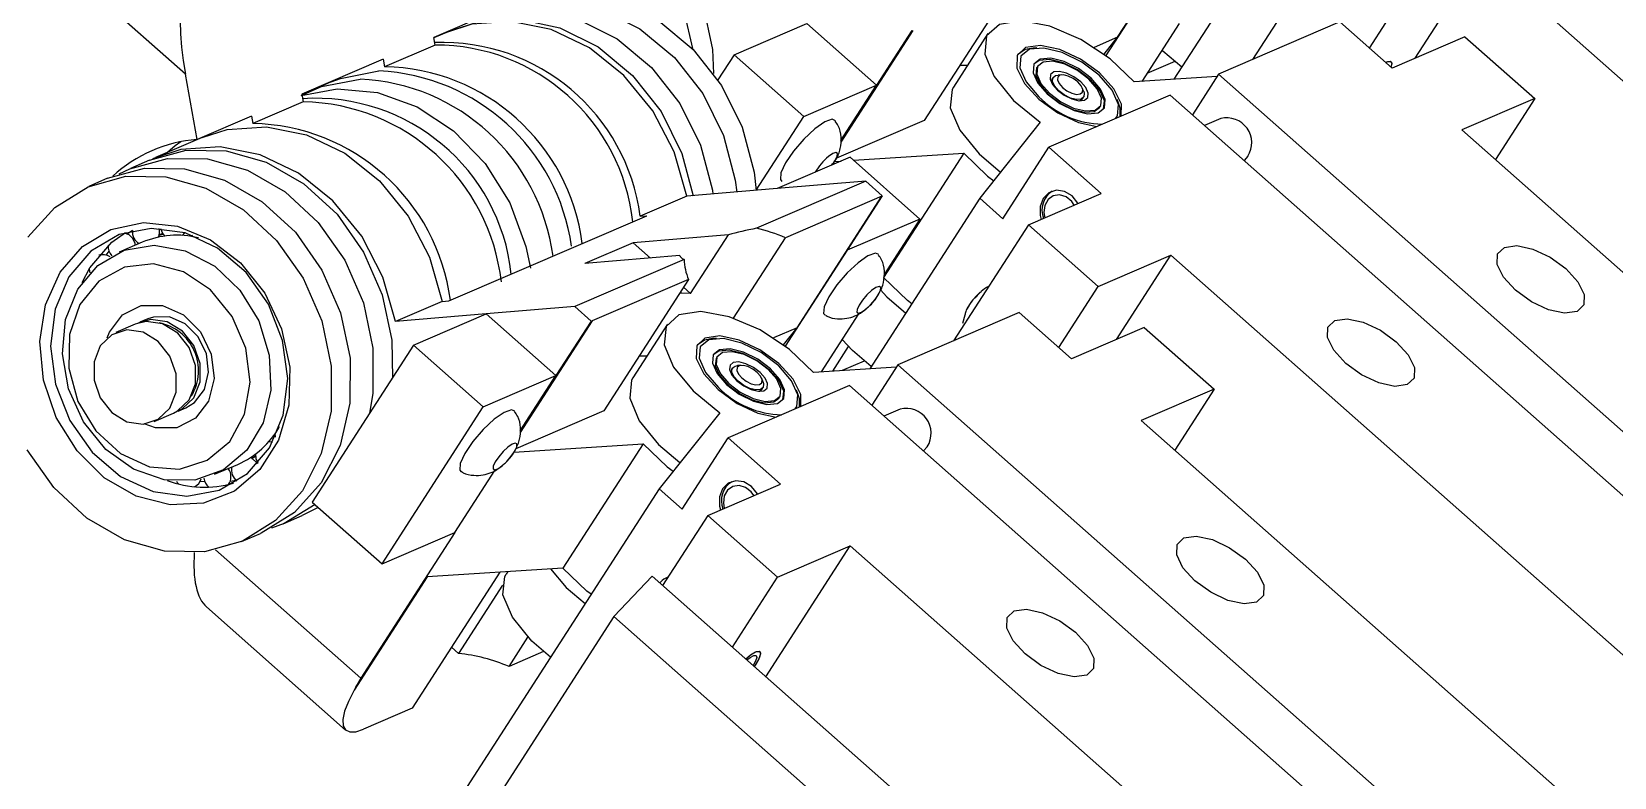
# Paper-space layout 'Sheet2' of a CAD drawing. Header units: inches. Extents: x 0 to 46.6, y 0 to 32.9.
# Drawn here: x 12.49 to 19.65, y 10.98 to 14.35 of the extents above; entities that cross this region are included whole.
import ezdxf

# ---------------------------------------------------------------- set-up
doc = ezdxf.new("R2010")
doc.units = ezdxf.units.IN
doc.header["$MEASUREMENT"] = 0

psp = doc.layouts.new('Sheet2')

# ---------------------------------------------------------------- linework, layer by layer
at = {"color": 7, "linetype": 'Continuous', "lineweight": 25}
for p, q in [((13.1863, 14.1567), (10.0035, 16.9712)), ((17.406, 14.3244), (17.7897, 14.9192)), ((18.1873, 14.9503), (17.6607, 14.1341)), ((18.4075, 14.8303), (18.0158, 14.2231)), ((18.7536, 14.2292), (19.0526, 14.6928)), ((21.6153, 12.4267), (19.0526, 14.6928)), ((17.6323, 14.6747), (17.3528, 14.2413)), ((18.5454, 14.2754), (18.7233, 14.5511)), ((16.9147, 14.5428), (16.531, 13.9479)), ((14.5563, 14.4288), (14.3103, 14.3229)), ((14.3681, 14.3464), (14.3106, 14.3216)), ((15.6697, 14.2454), (15.9991, 14.3871)), ((16.3149, 14.1079), (15.9991, 14.3871)), ((16.4785, 14.3551), (16.1526, 13.8499)), ((16.4741, 14.3548), (16.3149, 14.1079)), ((16.8189, 14.3406), (16.6625, 14.0981)), ((17.6847, 14.387), (17.5155, 14.1247)), ((18.4119, 14.3935), (17.8629, 14.1573)), ((18.6487, 14.1841), (18.4119, 14.3935)), ((14.3164, 14.2889), (14.088, 14.1906)), ((14.3164, 14.2889), (14.3103, 14.3229)), ((17.0408, 14.2762), (17.0237, 14.2752)), ((17.406, 14.3244), (17.2994, 14.2785)), ((17.3446, 14.2474), (17.406, 14.3244)), ((18.978, 14.3258), (18.6487, 14.1841)), ((18.978, 14.3258), (19.2938, 14.0466)), ((14.082, 14.2247), (13.7131, 14.066)), ((14.082, 14.2247), (14.088, 14.1906)), ((15.6697, 14.2454), (15.5964, 14.1316)), ((15.9855, 13.9662), (15.6697, 14.2454)), ((16.7256, 14.1959), (16.6909, 14.1958)), ((17.0451, 14.1946), (17.0412, 14.1885)), ((17.6642, 14.2138), (17.538, 14.1595)), ((13.2388, 13.8619), (13.1863, 14.1567)), ((13.8464, 14.1219), (13.7612, 14.0852)), ((17.1139, 14.1422), (17.1082, 14.1334)), ((17.1254, 14.1508), (17.1364, 14.1529)), ((17.1535, 14.154), (17.1364, 14.1529)), ((17.856, 14.1467), (17.4803, 14.1224)), ((17.8629, 14.1573), (17.7443, 13.9735)), ((17.8629, 14.1573), (20.9781, 11.4026)), ((13.7131, 14.066), (13.7191, 14.0319)), ((15.9855, 13.9662), (16.3149, 14.1079)), ((16.1532, 13.8573), (16.3149, 14.1079)), ((17.6433, 14.0629), (17.0944, 13.8267)), ((17.2461, 14.0444), (17.2518, 14.0533)), ((17.2523, 14.0782), (17.2462, 14.0942)), ((17.4101, 14.0259), (17.404, 14.042)), ((17.6433, 14.0629), (20.7586, 11.3081)), ((19.2938, 14.0466), (18.9644, 13.9049)), ((19.2938, 14.0466), (19.116, 13.7709)), ((13.7191, 14.0319), (13.4908, 13.9336)), ((17.324, 14.0062), (17.3279, 14.0122)), ((13.4847, 13.9677), (13.2388, 13.8619)), ((13.4847, 13.9677), (13.4908, 13.9336)), ((15.77, 13.632), (15.9855, 13.9662)), ((16.531, 13.9479), (16.1331, 13.7767)), ((17.0561, 13.9399), (16.7816, 13.5956)), ((17.8733, 13.9565), (17.7995, 13.9248)), ((21.5271, 11.6387), (18.9644, 13.9049)), ((13.2614, 13.8702), (13.0506, 13.7795)), ((13.023, 13.7676), (12.9378, 13.731)), ((16.1947, 13.7811), (15.8654, 13.6394)), ((16.1237, 13.7621), (16.1553, 13.7641)), ((16.1947, 13.7811), (16.5105, 13.5019)), ((16.2099, 13.7677), (16.7092, 13.7999)), ((16.7092, 13.7999), (16.3463, 13.2374)), ((16.8858, 13.5034), (17.0944, 13.8267)), ((17.3312, 13.6173), (17.0944, 13.8267)), ((17.9954, 13.7863), (17.9781, 13.7668)), ((12.8341, 13.6864), (12.7489, 13.6497)), ((15.8654, 13.6394), (15.4554, 13.6049)), ((16.2659, 13.6731), (15.771, 13.4601)), ((16.2659, 13.6731), (15.8654, 13.6394)), ((16.3404, 13.6071), (16.2659, 13.6731)), ((17.0018, 13.4755), (17.3312, 13.6173)), ((15.4554, 13.6049), (15.2446, 13.5142)), ((16.3385, 13.6047), (15.9023, 13.417)), ((15.9548, 13.0098), (16.3385, 13.6047)), ((16.3404, 13.6071), (16.1811, 13.3602)), ((16.7816, 13.5956), (16.2841, 12.8244)), ((16.3385, 13.6047), (16.3404, 13.6071)), ((16.7816, 13.5956), (16.8858, 13.5034)), ((14.3784, 13.1313), (15.2743, 13.5167)), ((15.2446, 13.5142), (15.2743, 13.5167)), ((16.5105, 13.5019), (16.1811, 13.3602)), ((16.5105, 13.5019), (16.3489, 13.2513)), ((17.0018, 13.4755), (16.6636, 12.9512)), ((17.3176, 13.1963), (17.0018, 13.4755)), ((12.8525, 13.3969), (12.9156, 13.4412)), ((12.9222, 13.4343), (12.9466, 13.4513)), ((13.0672, 13.4283), (13.0854, 13.434)), ((13.0834, 13.4364), (13.0676, 13.4296)), ((13.1732, 13.4274), (13.1834, 13.439)), ((15.6444, 13.4308), (15.2136, 13.3946)), ((15.473, 13.1651), (15.6444, 13.4308)), ((15.6675, 13.0531), (15.9023, 13.417)), ((12.8272, 13.3386), (12.8407, 13.356)), ((12.9909, 13.3966), (12.8861, 13.3515)), ((15.2136, 13.3946), (14.994, 13.3001)), ((15.4248, 13.3363), (14.994, 13.3001)), ((15.2136, 13.3946), (15.2921, 13.3251)), ((16.1811, 13.3602), (15.9016, 12.9268)), ((17.3176, 13.1963), (17.6469, 13.338)), ((17.4013, 12.9573), (17.6469, 13.338)), ((20.2096, 11.0719), (17.6469, 13.338)), ((15.4433, 13.3191), (14.9484, 13.1062)), ((15.4635, 13.2282), (15.0273, 13.0406)), ((15.4635, 13.2282), (15.0798, 12.6334)), ((15.441, 13.1934), (15.473, 13.1651)), ((17.1397, 12.9206), (17.3176, 13.1963)), ((14.3487, 13.1288), (14.1379, 13.0381)), ((14.3487, 13.1288), (14.3784, 13.1313)), ((13.0158, 13.0501), (12.9806, 13.035)), ((14.5479, 13.0726), (14.1379, 13.0381)), ((14.2185, 12.9308), (14.5479, 13.0726)), ((14.9484, 13.1062), (14.5479, 13.0726)), ((14.8636, 12.7933), (14.5479, 13.0726)), ((15.0273, 13.0406), (14.7014, 12.5354)), ((15.0229, 13.0403), (14.8636, 12.7933)), ((15.0229, 13.0403), (14.9484, 13.1062)), ((15.0229, 13.0403), (15.0273, 13.0406)), ((16.2335, 13.0724), (16.0643, 12.8102)), ((16.9606, 13.079), (16.4117, 12.8428)), ((16.7142, 13.0668), (16.7045, 13.0296)), ((17.1975, 12.8696), (16.9606, 13.079)), ((12.9595, 13.0259), (12.8717, 12.9881)), ((15.3677, 13.026), (15.2112, 12.7836)), ((15.9548, 13.0098), (15.8482, 12.964)), ((15.8934, 12.9329), (15.9548, 13.0098)), ((17.5268, 13.0113), (17.1975, 12.8696)), ((17.5268, 13.0113), (17.8426, 12.7321)), ((14.2185, 12.9308), (13.7605, 12.2208)), ((14.5343, 12.6516), (14.2185, 12.9308)), ((15.5896, 12.9617), (15.5725, 12.9606)), ((16.1163, 12.8135), (16.188, 12.9247)), ((15.2744, 12.8814), (15.2397, 12.8812)), ((15.5939, 12.8801), (15.59, 12.874)), ((15.6627, 12.8277), (15.657, 12.8188)), ((15.6742, 12.8363), (15.6852, 12.8384)), ((15.7023, 12.8395), (15.6852, 12.8384)), ((16.4048, 12.8322), (16.0291, 12.8079)), ((16.2586, 12.859), (16.1592, 12.8163)), ((16.4117, 12.8428), (16.2931, 12.659)), ((16.4117, 12.8428), (19.5269, 10.088)), ((14.5343, 12.6516), (14.8636, 12.7933)), ((14.702, 12.5428), (14.8636, 12.7933)), ((15.8011, 12.7636), (15.795, 12.7797)), ((13.2143, 12.7025), (13.2116, 12.6985)), ((16.1921, 12.7483), (15.6432, 12.5121)), ((15.7949, 12.7299), (15.8006, 12.7388)), ((15.8728, 12.6916), (15.8767, 12.6977)), ((15.9589, 12.7114), (15.9528, 12.7275)), ((16.1921, 12.7483), (19.3074, 9.9936)), ((17.8426, 12.7321), (17.5132, 12.5903)), ((17.8426, 12.7321), (17.6647, 12.4564)), ((13.0446, 12.5862), (13.1325, 12.624)), ((13.1535, 12.6331), (13.1887, 12.6482)), ((14.0763, 11.9416), (14.5343, 12.6516)), ((15.0798, 12.6334), (14.6819, 12.4622)), ((15.6049, 12.6254), (15.3304, 12.281)), ((16.4221, 12.642), (16.3482, 12.6103)), ((20.0759, 10.3242), (17.5132, 12.5903)), ((14.6725, 12.4476), (15.258, 12.4854)), ((15.258, 12.4854), (14.8951, 11.9229)), ((15.4346, 12.1888), (15.6432, 12.5121)), ((15.88, 12.3027), (15.6432, 12.5121)), ((16.5442, 12.4717), (16.5269, 12.4523)), ((13.5039, 12.4283), (13.4862, 12.4193)), ((13.4865, 12.4191), (13.504, 12.4267)), ((13.5109, 12.3931), (13.5061, 12.4013)), ((13.3183, 12.3468), (13.4232, 12.3919)), ((13.3813, 12.3717), (13.3801, 12.3734)), ((14.4057, 12.0833), (14.5866, 12.3639)), ((13.2744, 12.3122), (13.253, 12.315)), ((13.4164, 12.3186), (13.3883, 12.3138)), ((15.3304, 12.281), (14.2877, 10.6646)), ((15.3304, 12.281), (15.4346, 12.1888)), ((15.5506, 12.161), (15.88, 12.3027)), ((13.7605, 12.2208), (14.0763, 11.9416)), ((13.6294, 12.1234), (13.7146, 12.1601)), ((15.5506, 12.161), (15.3462, 11.8442)), ((15.8664, 11.8818), (15.5506, 12.161)), ((13.4406, 12.0422), (13.5258, 12.0788)), ((14.4057, 12.0833), (13.9802, 11.4238)), ((14.0763, 11.9416), (14.4057, 12.0833)), ((15.8135, 11.431), (16.1957, 12.0235)), ((15.8664, 11.8818), (16.1957, 12.0235)), ((18.7584, 9.7574), (16.1957, 12.0235)), ((14.6096, 11.9044), (14.2122, 11.2885)), ((14.8951, 11.9229), (14.2807, 11.8832)), ((14.6457, 11.9068), (14.6378, 11.8945)), ((14.2807, 11.8832), (13.9494, 11.3695)), ((14.6213, 11.8448), (14.422, 11.5357)), ((15.2985, 11.8864), (15.1259, 11.7036)), ((20.6889, 7.1198), (15.2985, 11.8864)), ((15.662, 11.565), (15.8664, 11.8818)), ((13.2813, 11.7465), (13.9112, 11.1895)), ((15.1259, 11.7036), (13.878, 9.769)), ((15.1259, 11.7036), (20.5956, 6.8669)), ((14.6511, 11.4773), (14.7368, 11.6102)), ((14.39, 11.564), (14.422, 11.5357)), ((14.8073, 11.5445), (14.6511, 11.4773)), ((15.77, 11.49), (15.7613, 11.4772)), ((14.2122, 11.2885), (13.9925, 11.1939))]:
    psp.add_line(p, q, dxfattribs=at)
at = {"color": 8, "linetype": 'Continuous', "lineweight": 25}
psp.add_line((13.323, 12.005), (13.9802, 11.4238), dxfattribs=at)
at = {"color": 7, "linetype": 'Continuous', "lineweight": 25, "flags": 128}
for points in [[(14.4742, 15.0821), (14.6414, 15.1276), (14.8226, 15.1253), (15.0037, 15.0737), (15.174, 14.976), (15.3238, 14.8376), (15.4443, 14.6668), (15.5286, 14.4734), (15.5716, 14.2687), (15.5768, 14.1597)], [(14.4029, 15.0513), (14.5562, 15.091), (14.7374, 15.0886), (14.9185, 15.0371), (15.0888, 14.9393), (15.2386, 14.801), (15.3591, 14.6302), (15.4434, 14.4368), (15.4813, 14.2728)], [(14.5338, 14.4148), (14.5415, 14.4189), (14.7082, 14.4779), (14.8878, 14.4879), (15.0698, 14.4483), (15.2438, 14.3616), (15.3996, 14.2327), (15.5281, 14.069), (15.6218, 13.8802), (15.6754, 13.6772), (15.6823, 13.624)], [(14.6698, 14.4762), (14.7934, 14.5145), (14.973, 14.5245), (15.155, 14.485), (15.329, 14.3983), (15.4848, 14.2693), (15.6133, 14.1057), (15.707, 13.9169), (15.7606, 13.7139), (15.77, 13.6314)], [(14.382, 14.3521), (14.5193, 14.3966), (14.6989, 14.4066), (14.881, 14.3671), (15.055, 14.2803), (15.2107, 14.1514), (15.3392, 13.9878), (15.433, 13.799), (15.4847, 13.6074)], [(14.481, 14.3949), (14.6045, 14.4333), (14.7841, 14.4433), (14.9662, 14.4038), (15.1402, 14.317), (15.2959, 14.1881), (15.4244, 14.0244), (15.5182, 13.8356), (15.5718, 13.6326), (15.5744, 13.6149)], [(15.4554, 13.6049), (15.3981, 13.8057), (15.3016, 13.9913), (15.1714, 14.1513), (15.015, 14.2763), (14.8414, 14.3593), (14.6604, 14.3955), (14.4825, 14.3828), (14.3681, 14.3464)], [(17.4803, 14.1224), (17.3719, 14.2266), (17.2388, 14.3144), (17.0988, 14.3741), (16.9704, 14.3979), (16.8708, 14.3826), (16.813, 14.3302), (16.8049, 14.2477), (16.8475, 14.146), (16.9351, 14.0387), (17.0561, 13.9399)], [(17.4226, 13.9679), (17.4231, 14.0218), (17.3888, 14.0912), (17.3237, 14.1625), (17.2378, 14.2248), (17.144, 14.2686), (17.0567, 14.2872), (16.9892, 14.2779), (16.9517, 14.2421), (16.9499, 14.1851), (16.9842, 14.1157), (17.0493, 14.0444), (17.1352, 13.9821), (17.229, 13.9383), (17.3112, 13.92)], [(17.0237, 14.2752), (16.9871, 14.2681), (16.9532, 14.2454)], [(17.397, 13.9569), (17.4051, 13.9685), (17.4104, 14.0204), (17.3815, 14.0849), (17.323, 14.1522), (17.2437, 14.212), (17.1557, 14.2554), (17.0724, 14.2756), (17.0064, 14.2696), (16.9679, 14.2383), (16.9627, 14.1865), (16.9915, 14.122), (17.05, 14.0547), (17.05, 14.0547)], [(17.696, 14.1888), (17.6109, 14.2619), (17.6067, 14.2661)], [(17.087, 14.0679), (17.1448, 14.0242), (17.209, 13.9926), (17.2697, 13.9778), (17.3178, 13.9822), (17.3459, 14.0051), (17.3498, 14.0429), (17.3287, 14.0899), (17.2861, 14.139), (17.2282, 14.1826), (17.164, 14.2143), (17.1033, 14.229), (17.0552, 14.2246), (17.0271, 14.2018), (17.0233, 14.164), (17.0443, 14.117), (17.087, 14.0679)], [(17.342, 13.9989), (17.342, 13.999), (17.3459, 14.0368), (17.3248, 14.0838), (17.2822, 14.1329), (17.2243, 14.1766), (17.1601, 14.2082), (17.0994, 14.2229), (17.0513, 14.2186), (17.0272, 14.2019)], [(17.0412, 14.1885), (17.0395, 14.1856), (17.0361, 14.1517), (17.055, 14.1095), (17.0933, 14.0655)], [(17.0972, 14.0715), (17.1491, 14.0323), (17.2067, 14.004), (17.2612, 13.9907), (17.3044, 13.9947), (17.3296, 14.0151), (17.333, 14.0491), (17.3141, 14.0913), (17.2758, 14.1353), (17.2239, 14.1745), (17.1663, 14.2029), (17.1118, 14.2161), (17.0687, 14.2122), (17.0434, 14.1917), (17.04, 14.1578), (17.0589, 14.1156), (17.0972, 14.0715)], [(18.6187, 14.2106), (18.6243, 14.2133), (18.6404, 14.216), (18.6466, 14.2067), (18.6428, 14.1893)], [(18.6187, 14.2106), (18.6285, 14.2149), (18.6426, 14.2151), (18.6465, 14.2033), (18.6428, 14.1893)], [(13.7104, 14.0606), (13.8024, 14.1012), (13.9771, 14.135)], [(13.8464, 14.1219), (13.8876, 14.1379), (14.0623, 14.1717)], [(17.1341, 14.0847), (17.1646, 14.0617), (17.1983, 14.0451), (17.2303, 14.0373), (17.2556, 14.0396), (17.2704, 14.0517), (17.2724, 14.0715), (17.2614, 14.0963), (17.2389, 14.1221), (17.2085, 14.1451), (17.1747, 14.1617), (17.1427, 14.1695), (17.1174, 14.1672), (17.1026, 14.1552), (17.1006, 14.1353), (17.1117, 14.1105), (17.1341, 14.0847)], [(17.1113, 14.1382), (17.1087, 14.1345), (17.107, 14.1184)], [(17.2523, 14.0782), (17.2543, 14.0713), (17.2526, 14.0547), (17.2403, 14.0447), (17.2193, 14.0428), (17.1927, 14.0493), (17.1646, 14.0631), (17.1393, 14.0822), (17.1206, 14.1037), (17.1114, 14.1243), (17.1131, 14.1408), (17.1254, 14.1508)], [(17.1447, 14.1523), (17.1349, 14.1443), (17.1335, 14.1311), (17.1409, 14.1146), (17.1558, 14.0974), (17.1761, 14.0822), (17.1985, 14.0711), (17.2198, 14.0659), (17.2367, 14.0675), (17.2465, 14.0754), (17.2478, 14.0887), (17.2405, 14.1051), (17.2255, 14.1223), (17.2053, 14.1376), (17.1828, 14.1487), (17.1615, 14.1538), (17.1447, 14.1523)], [(13.7104, 14.0606), (13.8734, 14.0904), (14.0556, 14.0746), (14.2348, 14.0101), (14.4005, 13.9006), (14.5432, 13.7526), (14.6544, 13.5746), (14.7279, 13.3769), (14.7482, 13.2794)], [(16.6625, 14.0981), (16.6566, 14.0878), (16.6485, 14.0052), (16.6911, 13.9035), (16.7787, 13.7962), (16.876, 13.714)], [(17.0933, 14.0655), (17.1452, 14.0263), (17.2028, 13.9979), (17.2573, 13.9847), (17.3005, 13.9886), (17.324, 14.0062)], [(17.233, 14.0371), (17.2363, 14.0381), (17.2486, 14.0481), (17.2492, 14.0492)], [(17.4175, 13.9657), (17.4168, 14.003), (17.4101, 14.0259)], [(13.2614, 13.8702), (13.3758, 13.9067), (13.5537, 13.9194), (13.7347, 13.8832), (13.9083, 13.8002), (14.0647, 13.6751), (14.1949, 13.5152), (14.2914, 13.3295), (14.3487, 13.1288)], [(16.0352, 13.9101), (15.9857, 13.8637), (15.939, 13.8094), (15.9024, 13.7554), (15.8815, 13.7101), (15.8793, 13.6803), (15.8864, 13.6722)], [(16.1292, 13.9467), (16.1137, 13.9534), (16.0802, 13.9416), (16.0352, 13.9101)], [(14.1379, 13.0381), (14.0806, 13.2388), (13.9841, 13.4245), (13.8539, 13.5844), (13.6975, 13.7095), (13.5239, 13.7925), (13.3429, 13.8287), (13.165, 13.816), (13.0369, 13.7734)], [(13.1654, 13.8516), (13.1398, 13.8325), (13.094, 13.7931)], [(12.887, 13.7063), (12.9342, 13.7294), (13.105, 13.7764), (13.2862, 13.7741), (13.4673, 13.7225), (13.6376, 13.6248), (13.7874, 13.4865), (13.9079, 13.3156), (13.9921, 13.1222), (14.0352, 12.9175), (14.0346, 12.7133), (14.0193, 12.622)], [(13.023, 13.7676), (13.1902, 13.8131), (13.3714, 13.8108), (13.5525, 13.7592), (13.7228, 13.6614), (13.8726, 13.5231), (13.9931, 13.3523), (14.0773, 13.1589), (14.1204, 12.9542), (14.1229, 12.7825)], [(16.1148, 13.7467), (16.1279, 13.7664), (16.1369, 13.7858), (16.1378, 13.7986), (16.1305, 13.8028), (16.1162, 13.7977), (16.0969, 13.7842)], [(16.7092, 13.7999), (16.8176, 13.6958), (16.8449, 13.675)], [(12.5949, 13.5545), (12.7454, 13.6482), (12.9162, 13.6952), (13.0974, 13.6929), (13.2784, 13.6413), (13.4488, 13.5435), (13.5986, 13.4052), (13.7191, 13.2344), (13.8033, 13.041), (13.8464, 12.8363), (13.8457, 12.6321), (13.8014, 12.4404), (13.7161, 12.2722), (13.5946, 12.1374), (13.4441, 12.0437), (13.2733, 11.9967), (13.0921, 11.999), (12.9111, 12.0506), (12.7407, 12.1484), (12.5909, 12.2867), (12.4704, 12.4575)], [(12.8341, 13.6864), (13.0014, 13.7318), (13.1826, 13.7295), (13.3636, 13.678), (13.534, 13.5802), (13.6838, 13.4419), (13.8043, 13.271), (13.8885, 13.0776), (13.9316, 12.8729), (13.9309, 12.6688), (13.8866, 12.477), (13.8013, 12.3088), (13.6798, 12.174), (13.5293, 12.0804), (13.5258, 12.0788)], [(17.2269, 13.5724), (17.2263, 13.5734), (17.2001, 13.6062), (17.1659, 13.6268), (17.129, 13.6319), (17.095, 13.6208), (17.069, 13.5952), (17.0551, 13.559), (17.0553, 13.5176), (17.0596, 13.5004)], [(12.4734, 13.4197), (12.5949, 13.5545)], [(17.2099, 13.5651), (17.1982, 13.5815), (17.1727, 13.6019), (17.1435, 13.6106), (17.1149, 13.6064), (17.0914, 13.5899), (17.0765, 13.5635), (17.0724, 13.5313), (17.0766, 13.5077)], [(12.7201, 13.3769), (12.8489, 13.4538), (12.9959, 13.4855), (13.1503, 13.4698), (13.3005, 13.4078), (13.4354, 13.3042), (13.5451, 13.1666), (13.6214, 13.0052), (13.6587, 12.832), (13.6541, 12.6598), (13.608, 12.5014), (13.5238, 12.3686), (13.4079, 12.2712), (13.2687, 12.2164), (13.1166, 12.2083), (12.9629, 12.2475), (12.819, 12.3311), (12.6955, 12.4528), (12.6016, 12.6038), (12.5443, 12.7726), (12.5279, 12.947), (12.5534, 13.1138), (12.6192, 13.2607), (12.7201, 13.3769)], [(12.7577, 13.3562), (12.6585, 13.2404), (12.5961, 13.0933), (12.5755, 12.9268), (12.5983, 12.7543), (12.6629, 12.5899), (12.7638, 12.4468), (12.893, 12.3367), (13.0399, 12.2684), (13.1927, 12.2476), (13.339, 12.2758), (13.4669, 12.3509), (13.5661, 12.4666), (13.6286, 12.6137), (13.6492, 12.7802), (13.6263, 12.9527), (13.5618, 13.1171), (13.4608, 13.2602), (13.3317, 13.3703), (13.1847, 13.4386), (13.0319, 13.4594), (12.8856, 13.4312), (12.7577, 13.3562)], [(12.9485, 13.4131), (12.9311, 13.4297), (12.9101, 13.438)], [(12.9595, 13.3831), (12.9583, 13.3912), (12.9485, 13.4131)], [(13.0728, 13.4586), (13.0822, 13.4381), (13.0948, 13.425)], [(13.2136, 13.4291), (13.2137, 13.4289), (13.2196, 13.4218)], [(12.7898, 13.292), (12.9083, 13.3603), (13.0441, 13.3831), (13.1851, 13.3585), (13.3187, 13.2887), (13.433, 13.1798), (13.518, 13.0415), (13.566, 12.8861), (13.5728, 12.7274), (13.5378, 12.5796), (13.4641, 12.4557), (13.3582, 12.3668), (13.2296, 12.3207), (13.0897, 12.3216), (12.9509, 12.3694), (12.8255, 12.4598), (12.7247, 12.5848), (12.6575, 12.7332), (12.6298, 12.892), (12.644, 13.047), (12.699, 13.1844), (12.7898, 13.292)], [(12.7187, 13.2147), (12.7533, 13.2812), (12.8525, 13.3969)], [(16.3249, 13.3407), (16.3094, 13.3474), (16.2759, 13.3356), (16.2309, 13.3041)], [(19.4856, 13.0832), (19.4295, 13.0754), (19.3568, 13.0909), (19.2788, 13.1274), (19.2073, 13.1792), (19.1531, 13.2385), (19.1246, 13.2963), (19.1261, 13.3437), (19.1573, 13.3735), (19.2135, 13.3813), (19.2861, 13.3658), (19.3641, 13.3293), (19.4356, 13.2775), (19.4898, 13.2182), (19.5183, 13.1604), (19.5168, 13.113), (19.4856, 13.0832)], [(12.7946, 13.2202), (12.7089, 13.1148), (12.6619, 12.979), (12.6588, 12.8275), (12.7, 12.6767), (12.781, 12.5429), (12.8929, 12.4407), (13.0238, 12.3811), (13.1593, 12.3706), (13.2848, 12.4103), (13.3868, 12.496), (13.4541, 12.6182), (13.4794, 12.7639), (13.4601, 12.9172), (13.3982, 13.0614), (13.3004, 13.181), (13.1773, 13.263), (13.0423, 13.2986), (12.91, 13.2838), (12.7946, 13.2202)], [(12.7501, 13.2759), (12.7515, 13.2656), (12.7538, 13.2578)], [(16.2309, 13.3041), (16.1813, 13.2577), (16.1347, 13.2034), (16.0981, 13.1494), (16.0771, 13.1041), (16.0749, 13.0743), (16.0821, 13.0662)], [(16.2925, 13.1782), (16.2713, 13.1583), (16.2513, 13.1351), (16.2356, 13.1119), (16.2266, 13.0925), (16.2257, 13.0797), (16.233, 13.0755), (16.2473, 13.0806), (16.2666, 13.0941), (16.2879, 13.114), (16.3078, 13.1373), (16.3235, 13.1604), (16.3325, 13.1798), (16.3335, 13.1926), (16.3262, 13.1968), (16.3118, 13.1917), (16.2925, 13.1782)], [(16.4739, 13.1185), (16.4548, 13.1332), (16.3463, 13.2374)], [(12.9021, 13.0679), (12.9864, 13.1104), (13.083, 13.1108), (13.1772, 13.0691), (13.2546, 12.9916), (13.3034, 12.8901), (13.3163, 12.7801), (13.2912, 12.6783), (13.232, 12.6002), (13.1477, 12.5577), (13.0511, 12.5573), (12.9998, 12.5745)], [(15.473, 13.1651), (15.4326, 13.1661), (15.4232, 13.1657)], [(16.3319, 13.1808), (16.3616, 13.1496), (16.4467, 13.0765)], [(12.8324, 12.9636), (12.8429, 12.9898), (12.9021, 13.0679)], [(13.2244, 12.6935), (13.2526, 12.7658), (13.2527, 12.8484), (13.2244, 12.9289), (13.1723, 12.9949), (13.1041, 13.0364), (13.0302, 13.0472), (12.9703, 13.0301)], [(13.1887, 12.6482), (13.2272, 12.672), (13.272, 12.7312), (13.291, 12.8083), (13.2813, 12.8916), (13.2443, 12.9685), (13.1856, 13.0272), (13.1143, 13.0588), (13.0411, 13.0585), (13.0158, 13.0501)], [(16.0291, 12.8079), (15.9207, 12.912), (15.7876, 12.9998), (15.6476, 13.0596), (15.5192, 13.0834), (15.4195, 13.0681), (15.3618, 13.0157), (15.3537, 12.9332), (15.3963, 12.8315), (15.4839, 12.7241), (15.6049, 12.6254)], [(18.7171, 12.7525), (18.6609, 12.7448), (18.5883, 12.7603), (18.5103, 12.7967), (18.4387, 12.8486), (18.3846, 12.9079), (18.3561, 12.9656), (18.3575, 13.013), (18.3887, 13.0429), (18.4449, 13.0506), (18.5176, 13.0351), (18.5956, 12.9986), (18.6671, 12.9468), (18.7212, 12.8875), (18.7498, 12.8298), (18.7483, 12.7824), (18.7171, 12.7525)], [(13.1154, 12.6466), (13.1437, 12.7189), (13.1438, 12.8015), (13.1155, 12.882), (13.0633, 12.948), (12.9952, 12.9896), (12.9213, 13.0003), (12.8531, 12.9786), (12.8009, 12.9277), (12.7726, 12.8555), (12.7726, 12.7728), (12.8008, 12.6924), (12.853, 12.6263), (12.9212, 12.5848), (12.995, 12.5741), (13.0632, 12.5958), (13.1154, 12.6466)], [(13.2033, 12.6844), (13.2316, 12.7567), (13.2316, 12.8393), (13.2034, 12.9198), (13.1512, 12.9858), (13.083, 13.0274), (13.0092, 13.0381), (12.9595, 13.0259)], [(15.9714, 12.6533), (15.9719, 12.7072), (15.9376, 12.7767), (15.8725, 12.8479), (15.7866, 12.9102), (15.6928, 12.954), (15.6055, 12.9727), (15.538, 12.9634), (15.5005, 12.9275), (15.4987, 12.8705), (15.533, 12.8011), (15.5981, 12.7298), (15.684, 12.6676), (15.7778, 12.6237), (15.86, 12.6054)], [(15.5725, 12.9606), (15.5359, 12.9536), (15.502, 12.9308)], [(15.9458, 12.6424), (15.9539, 12.654), (15.9591, 12.7058), (15.9303, 12.7703), (15.8718, 12.8376), (15.7925, 12.8975), (15.7045, 12.9409), (15.6212, 12.9611), (15.5552, 12.9551), (15.5167, 12.9238), (15.5115, 12.8719), (15.5403, 12.8075), (15.5988, 12.7402), (15.5988, 12.7402)], [(15.6357, 12.7533), (15.6936, 12.7097), (15.7578, 12.6781), (15.8185, 12.6633), (15.8666, 12.6677), (15.8947, 12.6905), (15.8986, 12.7283), (15.8775, 12.7753), (15.8349, 12.8244), (15.777, 12.8681), (15.7128, 12.8997), (15.6521, 12.9145), (15.604, 12.9101), (15.5759, 12.8873), (15.572, 12.8495), (15.5931, 12.8024), (15.6357, 12.7533)], [(15.8907, 12.6843), (15.8908, 12.6845), (15.8946, 12.7223), (15.8736, 12.7693), (15.8309, 12.8184), (15.7731, 12.862), (15.7089, 12.8937), (15.6482, 12.9084), (15.6001, 12.904), (15.5759, 12.8874)], [(15.646, 12.757), (15.6979, 12.7178), (15.7555, 12.6894), (15.81, 12.6762), (15.8532, 12.6801), (15.8784, 12.7006), (15.8818, 12.7345), (15.8629, 12.7767), (15.8246, 12.8208), (15.7727, 12.86), (15.7151, 12.8884), (15.6606, 12.9016), (15.6174, 12.8977), (15.5922, 12.8772), (15.5888, 12.8432), (15.6077, 12.801), (15.646, 12.757)], [(16.2903, 12.834), (16.2052, 12.9071), (16.1592, 12.9572)], [(15.59, 12.874), (15.5883, 12.8711), (15.5849, 12.8372), (15.6038, 12.795), (15.642, 12.7509)], [(15.6829, 12.7702), (15.7133, 12.7472), (15.7471, 12.7306), (15.7791, 12.7228), (15.8044, 12.7251), (15.8192, 12.7371), (15.8212, 12.757), (15.8102, 12.7818), (15.7877, 12.8076), (15.7573, 12.8306), (15.7235, 12.8472), (15.6915, 12.855), (15.6662, 12.8527), (15.6514, 12.8407), (15.6494, 12.8208), (15.6604, 12.796), (15.6829, 12.7702)], [(15.8011, 12.7636), (15.8031, 12.7567), (15.8014, 12.7402), (15.7891, 12.7302), (15.7681, 12.7283), (15.7415, 12.7347), (15.7134, 12.7486), (15.6881, 12.7677), (15.6694, 12.7892), (15.6602, 12.8097), (15.6619, 12.8263), (15.6742, 12.8363)], [(15.6935, 12.8378), (15.6837, 12.8298), (15.6823, 12.8166), (15.6897, 12.8001), (15.7046, 12.7829), (15.7249, 12.7676), (15.7473, 12.7566), (15.7686, 12.7514), (15.7854, 12.7529), (15.7953, 12.7609), (15.7966, 12.7742), (15.7893, 12.7906), (15.7743, 12.8078), (15.7541, 12.8231), (15.7316, 12.8342), (15.7103, 12.8393), (15.6935, 12.8378)], [(15.2112, 12.7836), (15.2054, 12.7732), (15.1973, 12.6907), (15.2399, 12.589), (15.3275, 12.4817), (15.4248, 12.3995)], [(15.6601, 12.8236), (15.6575, 12.8199), (15.6557, 12.8039)], [(13.1325, 12.624), (13.1511, 12.6336), (13.2033, 12.6844)], [(13.1428, 12.629), (13.1721, 12.6427), (13.2244, 12.6935)], [(15.642, 12.7509), (15.694, 12.7117), (15.7515, 12.6834), (15.8061, 12.6701), (15.8492, 12.6741), (15.8728, 12.6916)], [(15.7817, 12.7226), (15.7851, 12.7236), (15.7974, 12.7336), (15.798, 12.7347)], [(15.9663, 12.6512), (15.9656, 12.6884), (15.9589, 12.7114)], [(14.678, 12.6321), (14.6625, 12.6389), (14.629, 12.6271), (14.584, 12.5956)], [(14.584, 12.5956), (14.5345, 12.5491), (14.4878, 12.4948), (14.4512, 12.4409), (14.4302, 12.3956), (14.4281, 12.3658), (14.4352, 12.3577)], [(13.5806, 12.4917), (13.5758, 12.4928), (13.5627, 12.4936)], [(13.5905, 12.5287), (13.592, 12.5172), (13.5925, 12.5152)], [(14.6457, 12.4697), (14.6244, 12.4498), (14.6044, 12.4265), (14.5888, 12.4034), (14.5798, 12.384), (14.5788, 12.3712), (14.5861, 12.367), (14.6005, 12.372), (14.6198, 12.3855), (14.641, 12.4054), (14.661, 12.4287), (14.6767, 12.4518), (14.6857, 12.4713), (14.6866, 12.484), (14.6793, 12.4882), (14.665, 12.4832), (14.6457, 12.4697)], [(15.258, 12.4854), (15.3664, 12.3813), (15.3937, 12.3604)], [(13.5061, 12.4013), (13.4887, 12.4178), (13.4802, 12.4223)], [(13.5042, 12.4392), (13.5053, 12.4186), (13.5146, 12.3972)], [(13.1457, 12.3155), (13.1493, 12.31), (13.1542, 12.3038)], [(15.7757, 12.2579), (15.7751, 12.2588), (15.7489, 12.2917), (15.7147, 12.3123), (15.6778, 12.3174), (15.6438, 12.3063), (15.6178, 12.2807), (15.6039, 12.2444), (15.6041, 12.2031), (15.6084, 12.1859)], [(15.7587, 12.2506), (15.747, 12.267), (15.7215, 12.2874), (15.6923, 12.2961), (15.6637, 12.2919), (15.6402, 12.2753), (15.6252, 12.249), (15.6212, 12.2168), (15.6253, 12.1932)], [(13.7729, 12.2099), (13.633, 12.125), (13.5766, 12.1035)], [(13.7872, 12.1972), (13.7182, 12.1616), (13.7146, 12.1601)], [(18.0344, 11.7686), (17.9782, 11.7609), (17.9056, 11.7764), (17.8276, 11.8129), (17.7561, 11.8647), (17.7019, 11.924), (17.6734, 11.9818), (17.6749, 12.0292), (17.7061, 12.059), (17.7622, 12.0668), (17.8349, 12.0512), (17.9129, 12.0148), (17.9844, 11.9629), (18.0386, 11.9036), (18.0671, 11.8459), (18.0656, 11.7985), (18.0344, 11.7686)], [(14.8391, 11.5195), (14.754, 11.5926), (14.6664, 11.7), (14.6238, 11.8016), (14.6319, 11.8842), (14.6378, 11.8945)], [(14.8383, 11.9192), (14.9104, 11.8351), (14.9955, 11.7619)], [(15.0226, 11.804), (15.0035, 11.8187), (14.8951, 11.9229)], [(17.2659, 11.438), (17.2097, 11.4302), (17.1371, 11.4458), (17.0591, 11.4822), (16.9875, 11.534), (16.9334, 11.5933), (16.9049, 11.6511), (16.9063, 11.6985), (16.9375, 11.7284), (16.9937, 11.7361), (17.0663, 11.7206), (17.1444, 11.6841), (17.2159, 11.6323), (17.27, 11.573), (17.2986, 11.5152), (17.2971, 11.4678), (17.2659, 11.438)], [(15.7224, 11.5116), (15.7439, 11.5297), (15.7674, 11.544), (15.7835, 11.5467), (15.7897, 11.5374), (15.7849, 11.5175), (15.77, 11.49)], [(15.7224, 11.5116), (15.7493, 11.5336), (15.7716, 11.5456), (15.7857, 11.5457), (15.7896, 11.534), (15.7826, 11.5122), (15.7658, 11.4836), (15.7613, 11.4772)], [(15.7277, 11.5069), (15.7419, 11.518), (15.7589, 11.5271), (15.7697, 11.5272), (15.7726, 11.5183), (15.7673, 11.5016), (15.7559, 11.4819)], [(13.9494, 11.3695), (13.9239, 11.319), (13.9069, 11.2746), (13.8988, 11.2376), (13.9001, 11.2092), (13.9105, 11.1901), (13.9298, 11.1811), (13.9574, 11.1824), (13.9925, 11.1939)]]:
    psp.add_lwpolyline(points, dxfattribs=at)
at = {"color": 7, "linetype": 'Continuous', "lineweight": 25}
for centre, radius, start, end in [((14.3507, 13.3993), 0.9012, 7.32839, 92.30846), ((14.3191, 13.3914), 0.8974, 6.27693, 90.17226), ((14.0725, 13.2728), 0.918, 7.41857, 89.03062), ((13.9337, 13.2113), 0.9247, 7.63845, 87.30806), ((14.0191, 13.2485), 0.9241, 8.0883, 87.32086), ((13.7753, 13.1568), 0.8912, 6.19427, 93.77654), ((17.3441, 14.3422), 0.4113, 224.34564, 268.97196), ((13.7032, 13.1129), 0.9191, 6.53434, 89.00478), ((13.4752, 13.0158), 0.918, 7.41857, 89.03061), ((17.9, 13.8467), 0.113, 327.66008, 103.65571), ((13.2918, 13.219), 0.6451, 94.71389, 132.35265), ((16.2571, 13.5894), 0.2522, 129.43078, 150.54541), ((17.1641, 13.5428), 0.1008, 122.25358, 201.90346), ((13.0077, 13.444), 0.0615, 175.14786, 240.07449), ((13.1479, 13.026), 0.4025, 76.00289, 112.95854), ((13.0077, 13.444), 0.0615, 336.88638, 14.09421), ((15.5658, 12.6136), 0.871, 67.2771, 76.37954), ((12.8115, 13.2791), 0.0615, 57.11192, 106.45085), ((12.8983, 13.3777), 0.0615, 174.72323, 223.16531), ((15.7108, 13.331), 0.2678, 182.52817, 202.55595), ((16.9325, 12.9923), 0.2317, 129.86108, 154.39221), ((13.0245, 12.8156), 0.2209, 329.21064, 78.64828), ((15.8929, 13.0276), 0.4113, 224.34567, 268.97192), ((16.4487, 12.5322), 0.113, 327.65988, 103.65591), ((13.2608, 12.7621), 0.4042, 293.68123, 330.47518), ((13.1995, 12.3454), 0.0615, 297.16928, 342.18996), ((13.331, 12.3362), 0.0615, 186.11464, 230.90939), ((13.331, 12.3362), 0.0615, 324.43647, 35.20191), ((13.4558, 12.3658), 0.0615, 166.48439, 233.91506), ((13.2735, 12.772), 0.4834, 249.4648, 285.63668), ((15.7129, 12.2282), 0.1008, 122.25403, 201.90376), ((14.3546, 10.7938), 0.745, 66.55214, 84.81045)]:
    psp.add_arc(centre, radius, start, end, dxfattribs=at)
for centre, major_axis, ratio, start_param, end_param in [((13.4059, 14.2511), (-0.0839, 0.6091), 0.37681, 0.103661, 1.674457), ((16.1524, 13.4355), (0.7275, 0.1002), 0.121083, 2.105924, 2.326982), ((16.1524, 13.4355), (0.7275, 0.1002), 0.121083, 3.129603, 3.350661), ((13.4574, 12.1748), (0.1475, 0.445), 0.40511, 2.122279, 2.970118), ((14.2844, 11.4435), (0.3435, 0.2784), 0.482079, 2.168234, 2.337904)]:
    psp.add_ellipse(centre, major_axis=major_axis, ratio=ratio, start_param=start_param, end_param=end_param, dxfattribs=at)
for points, knots in [([(16.1106, 13.7449), (16.1179, 13.7537), (16.1366, 13.7761), (16.1527, 13.8197), (16.1568, 13.8723), (16.1481, 13.9169), (16.1324, 13.938), (16.1272, 13.945)], [0, 0, 0, 0, 0.1563175, 0.3991292, 0.6395432, 0.8815116, 1, 1, 1, 1]), ([(16.2701, 13.0985), (16.2752, 13.1026), (16.298, 13.1209), (16.3264, 13.1605), (16.3487, 13.2134), (16.3524, 13.2664), (16.3438, 13.3109), (16.3281, 13.3321), (16.3229, 13.339)], [0, 0, 0, 0, 0.072032, 0.32587, 0.519884, 0.711983, 0.905324, 1, 1, 1, 1]), ([(16.8218, 13.1964), (16.8215, 13.1963), (16.8089, 13.1911), (16.7961, 13.1822), (16.7854, 13.1709), (16.784, 13.1694)], [0, 0, 0, 0, 0.019761, 0.871515, 1, 1, 1, 1]), ([(16.784, 13.1694), (16.7712, 13.1569), (16.7449, 13.1313), (16.7209, 13.0959), (16.7154, 13.0723), (16.7142, 13.0668)], [0, 0, 0, 0, 0.4236486, 0.8641592, 1, 1, 1, 1]), ([(16.0832, 13.0673), (16.0856, 13.0656), (16.1015, 13.0544), (16.1364, 13.0496), (16.1794, 13.0506), (16.2172, 13.0623), (16.2474, 13.0781), (16.2634, 13.0925), (16.2701, 13.0985)], [0, 0, 0, 0, 0.043133, 0.285349, 0.492292, 0.680159, 0.865622, 1, 1, 1, 1]), ([(14.6233, 12.39), (14.6283, 12.394), (14.6511, 12.4123), (14.6796, 12.452), (14.7018, 12.5048), (14.7055, 12.5579), (14.6969, 12.6023), (14.6812, 12.6235), (14.676, 12.6305)], [0, 0, 0, 0, 0.072032, 0.325871, 0.519885, 0.711983, 0.905324, 1, 1, 1, 1]), ([(14.4364, 12.3588), (14.4388, 12.3571), (14.4547, 12.3459), (14.4895, 12.3411), (14.5325, 12.342), (14.5704, 12.3537), (14.6006, 12.3695), (14.6166, 12.3839), (14.6233, 12.39)], [0, 0, 0, 0, 0.043137, 0.285353, 0.492292, 0.680166, 0.865625, 1, 1, 1, 1]), ([(15.3706, 11.8819), (15.3703, 11.8818), (15.3577, 11.8766), (15.3448, 11.8676), (15.3342, 11.8564), (15.3328, 11.8549)], [0, 0, 0, 0, 0.019777, 0.871505, 1, 1, 1, 1])]:
    psp.add_open_spline(points, degree=3, knots=knots, dxfattribs=at)

doc.saveas('drawing.dxf')
